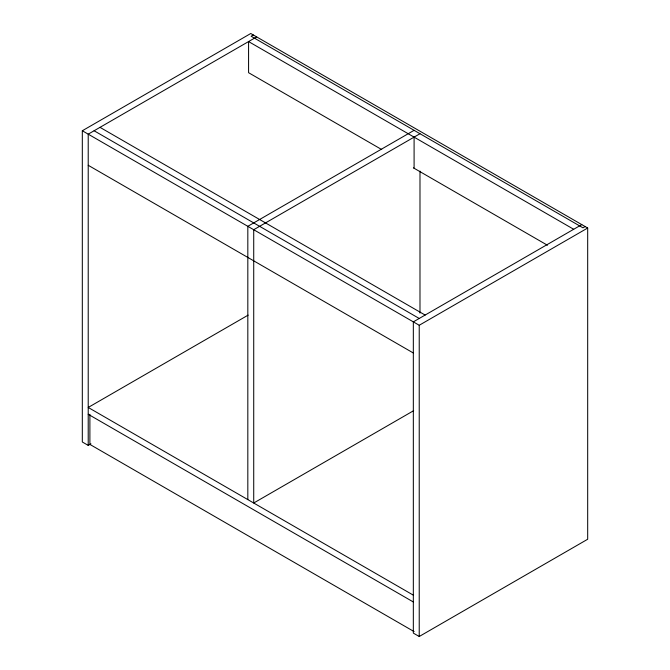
<?xml version="1.0" encoding="UTF-8"?>
<svg xmlns="http://www.w3.org/2000/svg" width="670" height="670" viewBox="0 0 670 670"><rect width="100%" height="100%" fill="white"/><g stroke="black" fill="none" stroke-linecap="round" stroke-linejoin="round"><path stroke-width="1" d="M90.927 443.825L88.214 445.391L82.318 441.982L82.318 130.759L250.773 33.5L587.682 228.018L587.682 539.241L419.227 636.5L413.331 633.1L413.331 321.868L581.786 224.609M253.302 34.957L251.108 36.222L582.967 227.817L585.161 226.552M256.669 36.9L88.214 134.159L88.214 445.391M414.094 130.323L247.825 226.309L247.825 499.611M419.99 133.724L253.721 229.718L253.721 503.011L413.658 410.677M248.151 315.118L88.214 407.46L413.331 595.161M82.318 130.759L419.227 325.268L587.682 228.018M573.704 229.282L248.578 41.574L248.578 72.695L381.707 149.552M413.407 167.852L547.44 245.237M100.006 127.35L425.123 315.059M94.11 130.759L419.227 318.468M88.214 165.281L413.331 352.99M88.214 414.269L413.331 601.97M414.11 631.601L89.897 444.419L89.897 414.328M419.99 171.11L419.99 313.074M419.227 325.268L419.227 636.5M414.094 137.124L414.094 168.254"/></g></svg>
